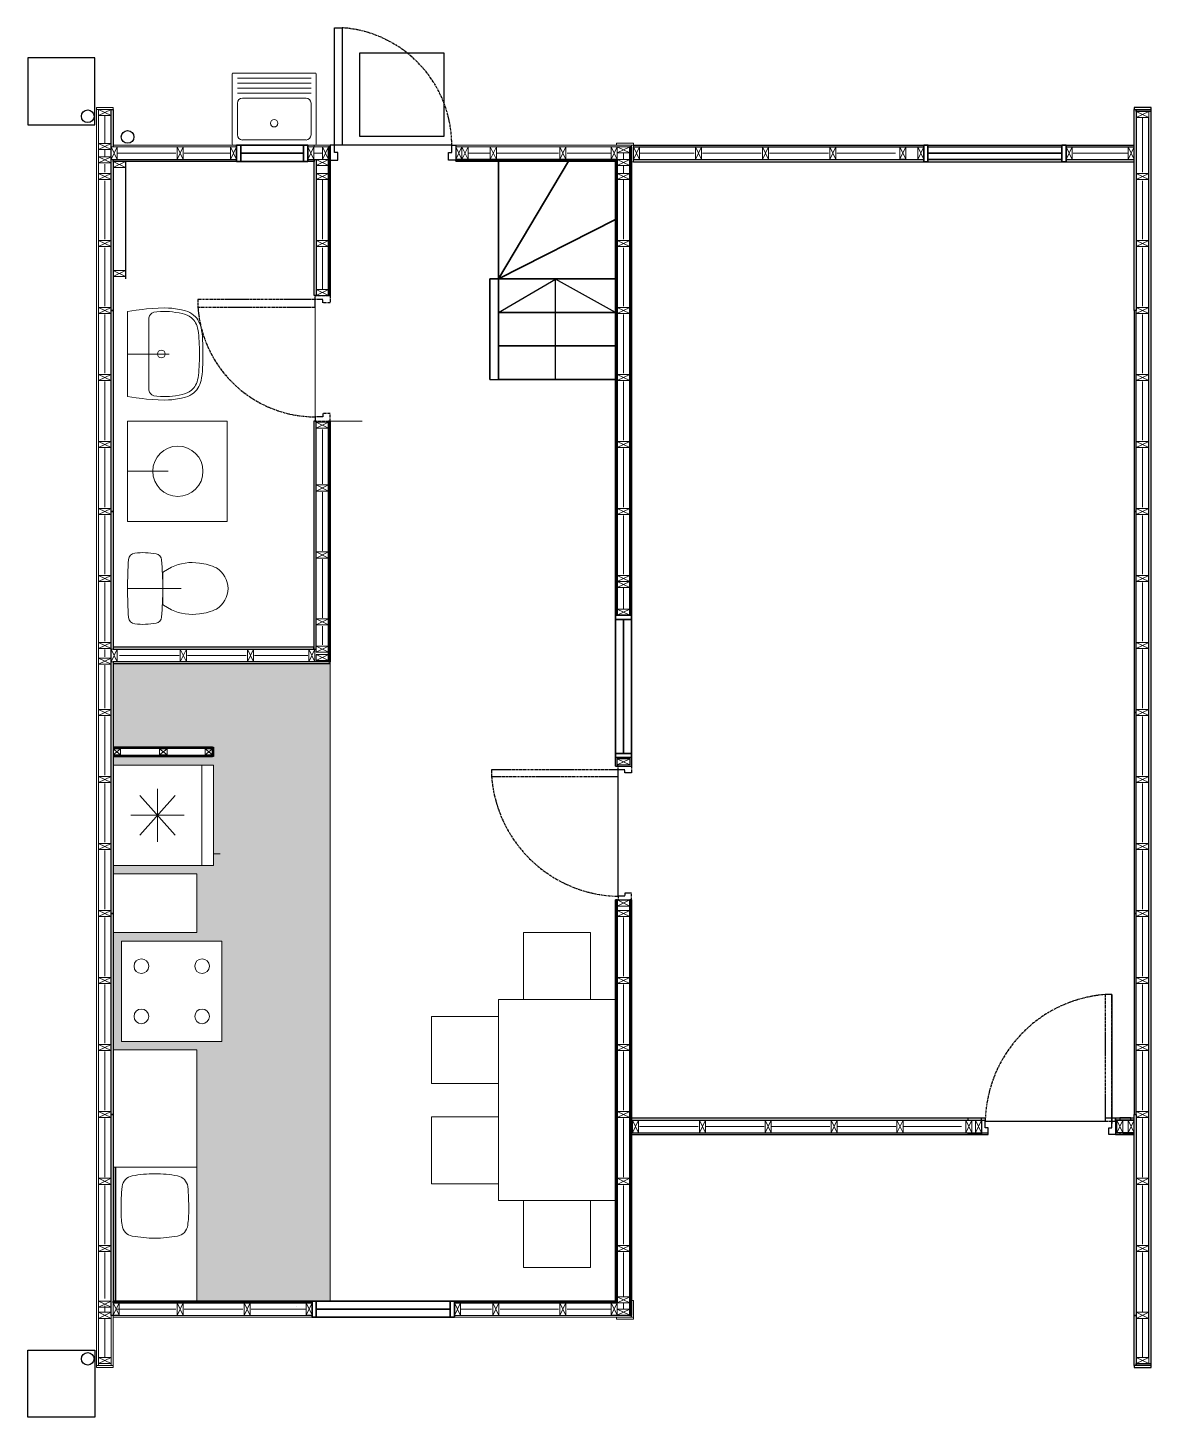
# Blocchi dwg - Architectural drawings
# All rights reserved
# Model space of a CAD drawing. Header units: inches. Extents: x 214 to 2567, y 417 to 1616.
# Drawn here: x 214 to 824, y 862 to 1616 of the extents above; entities that cross this region are included whole.
import ezdxf

# ---------------------------------------------------------------- set-up
doc = ezdxf.new("R2010")
doc.units = ezdxf.units.IN
doc.header["$MEASUREMENT"] = 0
doc.linetypes.add('CENTER', pattern=[2, 1.25, -0.25, 0.25, -0.25])
doc.layers.add('_AUX', color=210, linetype='Continuous', lineweight=18, plot=False)
for name, color, linetype, lineweight in [('A-DETL-MBND', 3, 'Continuous', 18), ('A-DETL-MCUT', 4, 'Continuous', 25), ('A-DOOR-FULL', 4, 'Continuous', 25), ('A-ELEV-MBE1', 7, 'Continuous', 35), ('A-ELEV-MBE2', 4, 'Continuous', 25), ('A-FLOR-PATT', 8, 'Continuous', 18), ('A-FURN', 8, 'Continuous', 18), ('A-SECT-MCUT', 7, 'Continuous', 35), ('A-WALL-PATT', 8, 'Continuous', 18), ('A-WALL-STUD', 3, 'Continuous', 18)]:
    doc.layers.add(name, color=color, linetype=linetype, lineweight=lineweight)
doc.linetypes.add('BATTING', pattern='A,0.0001,-0.1,[134,ltypeshp.shx,S=0.1,R=0,X=-0.1,Y=0],-0.2,[134,ltypeshp.shx,S=0.1,R=180,X=0.1,Y=0],-0.1', length=0.4001)

msp = doc.modelspace()

# ---------------------------------------------------------------- hatches: boundary and pattern name
at = {"layer": 'A-FLOR-PATT'}
h = msp.add_hatch(dxfattribs=at)
h.set_pattern_fill('DOTS', color=0, scale=1.817615, style=0)
h.set_pattern_definition([(0, (-41321.868, -1196.732), (1.44273228, 2.88546456), [0, -2.88546456])])
h.paths.add_polyline_path([(378.28, 1271.09), (260.41, 1271.09), (260.41, 1225.65), (314.98, 1225.65), (314.98, 1220.47), (260.41, 1220.47), (260.41, 997.72), (305.85, 997.72), (305.85, 925.02), (378.28, 925.02)])
h.paths.add_polyline_path([(264.95, 1065.89), (319.48, 1065.89), (319.48, 1120.41), (264.95, 1120.41)], flags=16)
h.paths.add_polyline_path([(305.8, 1156.85), (260.41, 1156.85), (260.41, 1124.96), (305.8, 1124.96)], flags=16)
h.paths.add_polyline_path([(314.93, 1215.93), (260.41, 1215.93), (260.41, 1161.4), (314.93, 1161.4)], flags=16)
h.paths.add_polyline_path([(305.84, 1061.34), (260.41, 1061.34), (260.41, 997.72), (305.84, 997.72)], flags=16)

# ---------------------------------------------------------------- linework, layer by layer
for p, q in [((823.6, 889.03), (823.59, 1572.64)), ((542.68, 1552.37), (814.32, 1552.37)), ((542.68, 1544.55), (700.18, 1544.55)), ((542.68, 1543.28), (814.32, 1543.28)), ((702.45, 1544.55), (775.15, 1544.55)), ((777.43, 1544.55), (814.32, 1544.55)), ((469.43, 1461.49), (500.43, 1479.65)), ((500.43, 1425.14), (500.43, 1479.65)), ((533.05, 1461.49), (500.43, 1479.65)), ((464.89, 1425.14), (469.43, 1425.14)), ((469.43, 1425.14), (500.43, 1425.14)), ((534.41, 1144.7), (534.41, 1209.73)), ((802.22, 1091.34), (802.22, 1021.34)), ((542.18, 1023.17), (733.56, 1023.17)), ((724.26, 1023.17), (724.26, 1024.44)), ((731.53, 1023.17), (731.53, 1024.44)), ((731.53, 1022.67), (731.53, 1023.17)), ((733.55, 1022.67), (798.58, 1022.67)), ((814.32, 1023.13), (804.24, 1023.13)), ((804.87, 1023.13), (814.32, 1023.13)), ((812.61, 1024.44), (806.51, 1024.44)), ((806.51, 1024.44), (806.51, 1023.13)), ((812.61, 1023.13), (812.61, 1024.44)), ((813.82, 1024.44), (814.32, 1024.44)), ((542.18, 1015.36), (735.17, 1015.4)), ((724.26, 1016.31), (724.26, 1016.35)), ((814.32, 1016.31), (804.24, 1016.31)), ((806.51, 1016.31), (806.51, 1015.4)), ((806.51, 1015.4), (812.61, 1015.4)), ((808.14, 1016.31), (814.32, 1016.31)), ((812.61, 1015.4), (812.61, 1016.31)), ((542.68, 916.3), (542.68, 916.3))]:
    msp.add_line(p, q)
at = {"color": 0}
for p, q in [((717.68, 1551.37), (775.15, 1551.37)), ((777.43, 1551.37), (794.93, 1551.37))]:
    msp.add_line(p, q, dxfattribs=at)
at = {"layer": '_AUX', "color": 0}
msp.add_line((378.28, 1402.6), (395.59, 1402.6), dxfattribs=at)
for points in [[(378.28, 1271.09), (260.41, 1271.09), (260.41, 1225.65), (314.98, 1225.65), (314.98, 1220.47), (260.41, 1220.47), (260.41, 997.72), (305.85, 997.72), (305.85, 925.02), (378.28, 925.02)], [(314.93, 1215.93), (260.41, 1215.93), (260.41, 1161.4), (314.93, 1161.4)], [(305.8, 1156.85), (260.41, 1156.85), (260.41, 1124.96), (305.8, 1124.96)], [(264.95, 1065.89), (319.48, 1065.89), (319.48, 1120.41), (264.95, 1120.41)], [(305.84, 1061.34), (260.41, 1061.34), (260.41, 997.72), (305.84, 997.72)]]:
    msp.add_lwpolyline(points, close=True, dxfattribs=at)
at = {"layer": 'A-DETL-MBND', "color": 0}
for p, q in [((251.5, 1571.64), (251.5, 1572.64)), ((251.5, 889.03), (251.5, 890.03))]:
    msp.add_line(p, q, dxfattribs=at)
for points in [[(251.5, 1572.64), (260.4, 1572.64), (260.4, 1571.64), (251.5, 1571.64)], [(251.5, 1244.47), (251.5, 1571.64), (252.5, 1571.64), (252.5, 1244.47)], [(327.38, 1551.37), (260.41, 1551.37), (260.41, 1552.37), (327.38, 1552.37)], [(366.01, 1552.37), (369.46, 1552.37), (369.46, 1551.37), (366.01, 1551.37)], [(378.28, 1552.37), (378.28, 1551.37), (369.46, 1551.37), (369.46, 1552.37), (378.28, 1552.37)], [(252.5, 1246.74), (252.5, 890.03), (251.5, 890.03), (251.5, 1244.47)], [(251.5, 890.03), (260.41, 890.03), (260.41, 889.03), (251.5, 889.03)], [(252.5, 890.03), (259.31, 890.03), (259.31, 891.12), (252.5, 891.12)]]:
    msp.add_lwpolyline(points, dxfattribs=at)
for points in [[(542.68, 1553.37), (542.68, 1552.37), (533.59, 1552.37), (533.59, 1553.37)], [(541.68, 1552.37), (541.68, 1551.37), (446.44, 1551.37), (446.44, 1552.37)], [(542.68, 1543.28), (541.68, 1543.28), (541.68, 1552.37), (542.68, 1552.37)], [(542.68, 925.38), (541.68, 925.38), (541.68, 916.3), (542.68, 916.3)], [(259.31, 890.03), (259.31, 917.29), (260.41, 917.29), (260.41, 890.03)], [(368.37, 917.29), (368.37, 916.3), (260.41, 916.3), (260.41, 917.29)], [(541.68, 917.29), (541.68, 916.3), (445.62, 916.3), (445.62, 917.29)], [(542.68, 915.3), (542.68, 916.3), (533.59, 916.3), (533.59, 915.3)]]:
    msp.add_lwpolyline(points, close=True, dxfattribs=at)
at = {"layer": 'A-DETL-MCUT', "color": 0}
for p, q in [((267.22, 1543.46), (267.22, 1479.84)), ((259.31, 1244.47), (259.31, 1353.52)), ((259.31, 1353.52), (260.41, 1353.52)), ((260.41, 1353.52), (260.41, 1278.82)), ((260.41, 1272), (260.41, 1167.22))]:
    msp.add_line(p, q, dxfattribs=at)
for points in [[(260.41, 1544.11), (260.41, 1462.58), (259.32, 1462.58), (259.31, 1571.64), (260.41, 1571.64), (260.41, 1551.37)], [(823.59, 1572.64), (814.32, 1572.64), (814.32, 1571.64), (823.59, 1571.64)], [(823.6, 1570.55), (815.41, 1570.55), (815.41, 1571.64), (823.6, 1571.64)], [(327.39, 1543.46), (260.41, 1543.46), (260.41, 1544.55), (327.39, 1544.55)], [(366.01, 1544.55), (369.46, 1544.55), (369.46, 1543.46), (366.01, 1543.46)], [(260.41, 1167.22), (260.41, 1135.41), (259.31, 1135.41), (259.31, 1246.74)], [(260.41, 1225.11), (314.44, 1225.11), (314.44, 1225.65), (260.41, 1225.65)], [(260.41, 1220.47), (314.44, 1220.47), (314.44, 1221.02), (260.41, 1221.02)], [(260.41, 917.3), (260.41, 917.29), (259.31, 917.29), (259.31, 1026.35), (260.41, 1026.35), (260.41, 924.11)], [(823.6, 890.03), (814.32, 890.03), (814.32, 889.03), (823.6, 889.03)], [(823.6, 890.03), (815.41, 890.03), (815.41, 891.12), (823.6, 891.12)]]:
    msp.add_lwpolyline(points, dxfattribs=at)
for points in [[(814.32, 1462.58), (814.32, 1571.64), (815.41, 1571.64), (815.41, 1462.58)], [(370.55, 1544.55), (370.55, 1470.76), (369.46, 1470.76), (369.46, 1544.55)], [(259.31, 1353.52), (259.31, 1462.58), (260.41, 1462.58), (260.41, 1353.52)], [(815.41, 1353.52), (815.41, 1462.58), (814.32, 1462.58), (814.32, 1353.52)], [(370.55, 1402.6), (369.26, 1402.6), (369.26, 1278.82), (370.55, 1278.82)], [(815.41, 1244.47), (815.41, 1353.52), (814.32, 1353.52), (814.32, 1244.47)], [(369.26, 1278.82), (369.26, 1279.91), (260.4, 1279.91), (260.41, 1278.82)], [(378.28, 1271.09), (378.28, 1272), (260.41, 1272), (260.41, 1271.09)], [(815.41, 1135.41), (815.41, 1244.47), (814.32, 1244.47), (814.32, 1135.41)], [(314.44, 1220.47), (314.44, 1225.65), (314.98, 1225.65), (314.98, 1220.47)], [(259.31, 1026.35), (259.31, 1135.41), (260.41, 1135.41), (260.41, 1026.35)], [(815.41, 1026.35), (815.41, 1135.41), (814.32, 1135.41), (814.32, 1026.35)], [(814.32, 917.29), (814.32, 1026.35), (815.41, 1026.35), (815.41, 917.29)], [(814.32, 890.03), (814.32, 917.29), (815.41, 917.29), (815.41, 890.03)]]:
    msp.add_lwpolyline(points, close=True, dxfattribs=at)
at = {"layer": 'A-DOOR-FULL', "color": 0, "linetype": 'CENTER'}
for p, q in [((731.53, 1022.67), (731.53, 1015.4)), ((733.55, 1019.04), (733.55, 1022.67)), ((735.17, 1019.04), (733.55, 1019.04)), ((735.17, 1015.4), (735.17, 1019.04)), ((731.53, 1015.4), (735.17, 1015.4))]:
    msp.add_line(p, q, dxfattribs=at)
at = {"layer": 'A-DOOR-FULL', "color": 0}
for points in [[(384.64, 1615.99), (384.64, 1552.37), (380.55, 1552.37), (380.55, 1615.99), (384.64, 1615.99)], [(380.55, 1552.37), (378.28, 1552.37), (378.28, 1544.19), (382.37, 1544.19), (382.37, 1548.28), (380.55, 1548.28), (380.55, 1552.37)], [(444.17, 1552.37), (446.44, 1552.37), (446.44, 1544.19), (442.35, 1544.19), (442.35, 1548.28), (444.17, 1548.28), (444.17, 1552.37)]]:
    msp.add_lwpolyline(points, dxfattribs=at)
at = {"layer": 'A-DOOR-FULL', "color": 0, "linetype": 'CENTER'}
for points in [[(370.1, 1468.49), (370.1, 1470.76), (378.28, 1470.76), (378.28, 1466.67), (374.19, 1466.67), (374.19, 1468.49), (370.1, 1468.49)], [(306.48, 1464.4), (370.1, 1464.4), (370.1, 1468.49), (306.48, 1468.49), (306.48, 1464.4)], [(370.1, 1404.87), (370.1, 1402.6), (378.28, 1402.6), (378.28, 1406.69), (374.19, 1406.69), (374.19, 1404.87), (370.1, 1404.87)], [(534.41, 1213.36), (534.41, 1215.38), (541.68, 1215.38), (541.68, 1211.75), (538.05, 1211.75), (538.05, 1213.36), (534.41, 1213.36)], [(465.74, 1209.73), (534.41, 1209.73), (534.41, 1213.36), (465.74, 1213.36), (465.74, 1209.73)], [(534.41, 1144.7), (534.41, 1142.68), (541.68, 1142.68), (541.68, 1146.31), (538.05, 1146.31), (538.05, 1144.7), (534.41, 1144.7)], [(798.58, 1091.34), (798.58, 1022.67), (802.22, 1022.67), (802.22, 1091.34), (798.58, 1091.34)], [(802.22, 1022.67), (804.24, 1022.67), (804.24, 1015.4), (800.6, 1015.4), (800.6, 1019.04), (802.22, 1019.04), (802.22, 1022.67)]]:
    msp.add_lwpolyline(points, dxfattribs=at)
for centre, radius, start, end in [((380.31, 1552.27), 63.86, 0.08643, 86.10934), ((370.2, 1468.73), 63.86, 183.89066, 269.91357), ((536, 1215.14), 70.46, 184.40465, 268.71036), ((803.99, 1021.09), 70.46, 94.40465, 178.71036)]:
    msp.add_arc(centre, radius, start, end, dxfattribs=at)
at = {"layer": 'A-ELEV-MBE1', "color": 0}
for p, q in [((329.66, 1552.37), (363.74, 1552.37)), ((329.66, 1547.92), (363.74, 1547.92)), ((329.66, 1543.46), (363.74, 1543.46)), ((702.45, 1544.55), (775.15, 1544.55)), ((464.89, 1479.67), (464.89, 1425.14)), ((469.43, 1479.67), (469.43, 1425.14)), ((533, 1219.93), (533, 1297.18)), ((541.73, 1219.93), (541.73, 1297.18)), ((251.54, 1167.22), (251.54, 1167.22)), ((368.37, 925.02), (445.62, 925.02)), ((368.37, 916.3), (445.62, 916.3))]:
    msp.add_line(p, q, dxfattribs=at)
at = {"layer": 'A-ELEV-MBE1', "color": 0, "linetype": 'Continuous'}
for p, q in [((702.45, 1547.98), (775.15, 1547.98)), ((537.32, 1222.2), (537.32, 1294.86)), ((370.64, 920.7), (443.3, 920.7))]:
    msp.add_line(p, q, dxfattribs=at)
at = {"layer": 'A-ELEV-MBE1', "color": 0}
for points in [[(327.38, 1552.37), (329.66, 1552.37), (329.66, 1543.46), (327.39, 1543.46)], [(363.74, 1552.37), (366.01, 1552.37), (366.01, 1543.46), (363.74, 1543.46)], [(700.18, 1552.37), (702.45, 1552.37), (702.45, 1543.28), (700.18, 1543.28)], [(775.15, 1552.37), (777.43, 1552.37), (777.43, 1543.28), (775.15, 1543.28)], [(533, 1294.9), (533, 1297.18), (541.73, 1297.18), (541.73, 1294.9)], [(533, 1219.93), (533, 1222.2), (541.73, 1222.2), (541.73, 1219.93)], [(368.37, 925.02), (370.64, 925.02), (370.64, 916.3), (368.37, 916.3)], [(443.35, 925.02), (445.62, 925.02), (445.62, 916.3), (443.35, 916.3)]]:
    msp.add_lwpolyline(points, close=True, dxfattribs=at)
for points in [[(469.43, 1479.67), (469.43, 1543.64)], [(469.43, 1479.67), (507.54, 1543.64)], [(469.43, 1479.67), (533.05, 1511.94)], [(469.43, 1479.67), (464.89, 1479.67)], [(469.43, 1479.67), (533.05, 1479.67)], [(469.43, 1461.49), (533.05, 1461.49)], [(469.43, 1443.31), (533.05, 1443.31)], [(469.43, 1425.14), (533.05, 1425.14)]]:
    msp.add_lwpolyline(points, dxfattribs=at)
at = {"layer": 'A-ELEV-MBE2', "color": 0}
for p, q in [((822.23, 894.39), (822.23, 1567.28)), ((444.17, 1552.37), (380.55, 1552.37)), ((542.68, 1551.37), (700.18, 1551.37)), ((702.45, 1551.37), (775.15, 1551.37)), ((777.43, 1551.37), (814.32, 1551.37)), ((542.18, 1024.44), (733.61, 1024.44)), ((798.58, 1024.44), (813.82, 1024.44)), ((542.18, 1016.36), (735.17, 1016.35))]:
    msp.add_line(p, q, dxfattribs=at)
at = {"layer": 'A-ELEV-MBE2', "color": 0, "ltscale": 0.05}
for points in [[(214.17, 1563.31), (250.52, 1563.31), (250.52, 1599.66), (214.17, 1599.66)], [(214.17, 898.36), (250.52, 898.36), (250.52, 862.01), (214.17, 862.01)]]:
    msp.add_lwpolyline(points, close=True, dxfattribs=at)
at = {"layer": 'A-ELEV-MBE2', "color": 0}
msp.add_lwpolyline([(394.35, 1602.35), (439.79, 1602.35), (439.79, 1556.91), (394.35, 1556.91), (394.35, 1602.35)], dxfattribs=at)
at = {"layer": 'A-ELEV-MBE2', "color": 0, "ltscale": 0.05}
for centre in [(246.7, 1567.99), (268.3, 1556.77), (246.7, 893.68)]:
    msp.add_circle(centre, 3.41, dxfattribs=at)
at = {"layer": 'A-FLOR-PATT', "color": 0}
msp.add_line((370.1, 1404.87), (370.1, 1468.49), dxfattribs=at)
at = {"layer": 'A-FLOR-PATT', "color": 0, "linetype": 'BATTING', "ltscale": 0.11}
msp.add_lwpolyline([(373.97, 1515.6), (373.97, 1515.65)], dxfattribs=at)
at = {"layer": 'A-FURN', "color": 0, "ltscale": 0.25}
for p, q in [((325.11, 1590.99), (325.11, 1552.82)), ((370.1, 1591.45), (325.57, 1591.45)), ((370.55, 1552.82), (370.55, 1590.99)), ((367.83, 1588.72), (327.84, 1588.72)), ((367.83, 1586), (327.84, 1586)), ((367.83, 1583.27), (327.84, 1583.27)), ((367.83, 1580.54), (327.84, 1580.54)), ((365.1, 1577.82), (330.57, 1577.82)), ((327.84, 1575.09), (327.84, 1557.82)), ((367.83, 1557.82), (367.83, 1575.09)), ((330.57, 1555.1), (365.1, 1555.1)), ((325.57, 1552.37), (370.1, 1552.37))]:
    msp.add_line(p, q, dxfattribs=at)
at = {"layer": 'A-FURN', "color": 0}
for p, q in [((273.01, 1462.77), (268.31, 1462.08)), ((276.29, 1463.17), (273.01, 1462.77)), ((278.55, 1463.4), (276.29, 1463.17)), ((282.04, 1463.68), (278.55, 1463.4)), ((284.87, 1463.84), (282.04, 1463.68)), ((288.22, 1463.94), (284.87, 1463.84)), ((290.45, 1463.88), (288.22, 1463.94)), ((292.23, 1463.75), (290.45, 1463.88)), ((295.33, 1463.35), (292.23, 1463.75)), ((297.51, 1462.93), (295.33, 1463.35)), ((299.7, 1462.39), (297.51, 1462.93)), ((268.31, 1462.08), (268.31, 1438.95)), ((279.79, 1457.45), (279.76, 1456.31)), ((279.76, 1438.95), (279.76, 1456.31)), ((279.87, 1458.53), (279.79, 1457.45)), ((280.15, 1459.61), (279.87, 1458.53)), ((280.66, 1460.45), (280.15, 1459.61)), ((281.42, 1461.16), (280.66, 1460.45)), ((282.5, 1461.67), (281.42, 1461.16)), ((284.12, 1461.88), (282.5, 1461.67)), ((286.2, 1462.01), (284.12, 1461.88)), ((288.21, 1462.03), (286.2, 1462.01)), ((291.02, 1461.94), (288.21, 1462.03)), ((292.67, 1461.79), (291.02, 1461.94)), ((294.36, 1461.57), (292.67, 1461.79)), ((296.29, 1461.23), (294.36, 1461.57)), ((297.83, 1460.9), (296.29, 1461.23)), ((299.22, 1460.54), (297.83, 1460.9)), ((300.57, 1460.06), (299.22, 1460.54)), ((300.94, 1461.97), (299.7, 1462.39)), ((301.73, 1459.45), (300.57, 1460.06)), ((302.14, 1461.41), (300.94, 1461.97)), ((302.93, 1458.59), (301.73, 1459.45)), ((303.14, 1460.81), (302.14, 1461.41)), ((303.55, 1458.03), (302.93, 1458.59)), ((304.09, 1460.1), (303.14, 1460.81)), ((304.16, 1457.36), (303.55, 1458.03)), ((305.08, 1459.19), (304.09, 1460.1)), ((304.74, 1456.61), (304.16, 1457.36)), ((305.23, 1455.82), (304.74, 1456.61)), ((305.82, 1458.34), (305.08, 1459.19)), ((305.65, 1454.97), (305.23, 1455.82)), ((306.47, 1457.44), (305.82, 1458.34)), ((307.03, 1456.49), (306.47, 1457.44)), ((307.47, 1455.57), (307.03, 1456.49)), ((307.87, 1454.46), (307.47, 1455.57)), ((306, 1454.04), (305.65, 1454.97)), ((306.28, 1452.97), (306, 1454.04)), ((306.5, 1451.8), (306.28, 1452.97)), ((306.71, 1450.45), (306.5, 1451.8)), ((306.89, 1448.97), (306.71, 1450.45)), ((307.03, 1447.38), (306.89, 1448.97)), ((308.16, 1453.32), (307.87, 1454.46)), ((308.44, 1451.78), (308.16, 1453.32)), ((308.69, 1450.09), (308.44, 1451.78)), ((308.87, 1448.28), (308.69, 1450.09)), ((309, 1446.38), (308.87, 1448.28)), ((307.11, 1445.91), (307.03, 1447.38)), ((307.19, 1444.24), (307.11, 1445.91)), ((307.25, 1442.46), (307.19, 1444.24)), ((307.29, 1440.53), (307.25, 1442.46)), ((307.3, 1438.95), (307.29, 1440.53)), ((309.09, 1444.52), (309, 1446.42)), ((309.16, 1442.47), (309.09, 1444.55)), ((309.2, 1440.33), (309.16, 1442.5)), ((309.21, 1438.95), (309.2, 1440.36)), ((268.31, 1438.95), (268.31, 1415.82)), ((268.31, 1438.95), (290.81, 1438.95)), ((279.76, 1438.95), (279.76, 1421.59)), ((307.19, 1433.66), (307.11, 1431.99)), ((307.25, 1435.44), (307.19, 1433.66)), ((307.29, 1437.38), (307.25, 1435.44)), ((307.3, 1438.95), (307.29, 1437.38)), ((309, 1431.48), (309.09, 1433.38)), ((309.09, 1433.35), (309.16, 1435.43)), ((309.16, 1435.4), (309.2, 1437.55)), ((309.2, 1437.55), (309.21, 1438.95)), ((306.5, 1426.1), (306.28, 1424.93)), ((306.71, 1427.45), (306.5, 1426.1)), ((306.89, 1428.93), (306.71, 1427.45)), ((307.03, 1430.52), (306.89, 1428.93)), ((307.11, 1431.99), (307.03, 1430.52)), ((308.16, 1424.58), (308.44, 1426.12)), ((308.44, 1426.12), (308.69, 1427.81)), ((308.69, 1427.81), (308.87, 1429.62)), ((308.87, 1429.62), (309, 1431.52)), ((279.79, 1420.46), (279.76, 1421.59)), ((279.87, 1419.37), (279.79, 1420.46)), ((280.15, 1418.29), (279.87, 1419.37)), ((280.66, 1417.45), (280.15, 1418.29)), ((300.57, 1417.84), (299.22, 1417.36)), ((301.73, 1418.45), (300.57, 1417.84)), ((302.93, 1419.31), (301.73, 1418.45)), ((303.55, 1419.87), (302.93, 1419.31)), ((303.14, 1417.09), (304.09, 1417.8)), ((304.16, 1420.54), (303.55, 1419.87)), ((304.09, 1417.8), (305.08, 1418.72)), ((304.74, 1421.29), (304.16, 1420.54)), ((305.23, 1422.08), (304.74, 1421.29)), ((305.08, 1418.72), (305.82, 1419.56)), ((305.65, 1422.94), (305.23, 1422.08)), ((306, 1423.86), (305.65, 1422.94)), ((305.82, 1419.56), (306.47, 1420.46)), ((306.28, 1424.93), (306, 1423.86)), ((306.47, 1420.46), (307.03, 1421.41)), ((307.03, 1421.41), (307.47, 1422.33)), ((307.47, 1422.33), (307.87, 1423.44)), ((307.87, 1423.44), (308.16, 1424.58)), ((268.31, 1415.82), (273.01, 1415.13)), ((273.01, 1415.13), (276.29, 1414.73)), ((276.29, 1414.73), (278.55, 1414.5)), ((278.55, 1414.5), (282.04, 1414.22)), ((281.42, 1416.74), (280.66, 1417.45)), ((282.5, 1416.23), (281.42, 1416.74)), ((282.04, 1414.22), (284.87, 1414.06)), ((284.12, 1416.02), (282.5, 1416.23)), ((286.2, 1415.89), (284.12, 1416.02)), ((284.87, 1414.06), (288.22, 1413.96)), ((288.21, 1415.87), (286.2, 1415.89)), ((291.02, 1415.96), (288.21, 1415.87)), ((288.22, 1413.96), (290.45, 1414.02)), ((290.45, 1414.02), (292.23, 1414.15)), ((292.67, 1416.11), (291.02, 1415.96)), ((292.23, 1414.15), (295.33, 1414.55)), ((294.36, 1416.33), (292.67, 1416.11)), ((296.29, 1416.67), (294.36, 1416.33)), ((295.33, 1414.55), (297.51, 1414.97)), ((297.83, 1417), (296.29, 1416.67)), ((297.51, 1414.97), (299.7, 1415.51)), ((299.22, 1417.36), (297.83, 1417)), ((299.7, 1415.51), (300.94, 1415.93)), ((300.94, 1415.93), (302.14, 1416.49)), ((302.14, 1416.49), (303.14, 1417.09)), ((533.05, 1397.14), (533.05, 1215.38)), ((287.48, 1311.72), (287.48, 1320.31)), ((287.72, 1320.71), (292.11, 1323.36)), ((297.3, 1311.72), (268.31, 1311.72)), ((287.48, 1311.72), (287.48, 1303.13)), ((287.72, 1302.73), (292.11, 1300.07)), ((264.5, 1224.7), (260.41, 1221.43)), ((260.41, 1224.7), (264.5, 1221.43)), ((289.74, 1224.7), (285.65, 1221.43)), ((285.65, 1224.7), (289.74, 1221.43)), ((314.44, 1224.7), (310.35, 1221.43)), ((310.35, 1224.7), (314.44, 1221.43)), ((260.41, 1215.93), (260.41, 1161.4)), ((314.93, 1215.93), (260.41, 1215.93)), ((308.62, 1161.4), (308.62, 1215.93)), ((314.93, 1161.4), (314.93, 1215.93)), ((294.07, 1177.86), (274.96, 1199.47)), ((294.07, 1199.47), (274.96, 1177.86)), ((284.52, 1188.66), (284.52, 1203.09)), ((270.09, 1188.66), (298.94, 1188.66)), ((284.52, 1188.66), (284.52, 1174.24)), ((260.41, 1161.4), (314.93, 1161.4)), ((314.93, 1167.71), (318.57, 1167.71)), ((519.42, 1088.61), (519.42, 1124.96)), ((533.05, 1088.61), (469.43, 1088.61)), ((469.43, 1088.61), (469.43, 979.55)), ((533.05, 979.55), (533.05, 1088.61)), ((469.43, 1043.17), (433.08, 1043.17)), ((433.08, 988.64), (433.08, 1024.99)), ((433.08, 1024.99), (469.43, 1024.99)), ((260.4, 925.02), (260.41, 997.72)), ((260.41, 997.72), (305.85, 997.72)), ((305.85, 997.72), (305.84, 925.02)), ((469.43, 988.64), (433.08, 988.64)), ((469.43, 979.55), (533.05, 979.55)), ((519.42, 979.55), (519.42, 943.2)), ((305.84, 925.02), (260.4, 925.02))]:
    msp.add_line(p, q, dxfattribs=at)
at = {"layer": 'A-FURN', "color": 0, "linetype": 'Continuous'}
msp.add_line((359.99, 921.85), (359.99, 921.85), dxfattribs=at)
at = {"layer": 'A-FURN', "color": 0}
for points in [[(268.31, 1402.6), (268.31, 1348.07), (322.39, 1348.07), (322.39, 1402.6), (268.31, 1402.6)], [(268.31, 1375.33), (290.3, 1375.33)], [(519.42, 1124.96), (483.06, 1124.96), (483.06, 1088.61)], [(433.08, 1043.17), (433.08, 1079.52), (469.43, 1079.52)], [(519.42, 943.2), (483.06, 943.2), (483.06, 979.55)]]:
    msp.add_lwpolyline(points, dxfattribs=at)
for points in [[(264.5, 1224.7), (260.41, 1224.7), (260.41, 1221.43), (264.5, 1221.43)], [(289.74, 1224.7), (285.65, 1224.7), (285.65, 1221.43), (289.74, 1221.43)], [(314.44, 1224.7), (310.35, 1224.7), (310.35, 1221.43), (314.44, 1221.43)], [(260.41, 1156.85), (260.41, 1124.96), (305.8, 1124.96), (305.8, 1156.85)], [(319.48, 1120.41), (319.48, 1065.89), (264.95, 1065.89), (264.95, 1120.41)], [(260.41, 997.72), (305.84, 997.72), (305.84, 1061.34), (260.41, 1061.34)]]:
    msp.add_lwpolyline(points, close=True, dxfattribs=at)
at = {"layer": 'A-FURN', "color": 0, "ltscale": 0.25}
msp.add_circle((347.83, 1564.18), 2.03, dxfattribs=at)
at = {"layer": 'A-FURN', "color": 0}
for centre, radius in [((286.61, 1438.95), 2.07), ((295.58, 1375.33), 13.63), ((275.77, 1106.78), 3.98), ((308.73, 1106.78), 3.98), ((275.77, 1079.52), 3.98), ((308.73, 1079.52), 3.98)]:
    msp.add_circle(centre, radius, dxfattribs=at)
at = {"layer": 'A-FURN', "color": 0, "ltscale": 0.25}
for centre, radius, start, end in [((325.57, 1590.99), 0.454, 90, 180), ((370.1, 1590.99), 0.454, 0, 90), ((330.57, 1575.09), 2.73, 90, 180), ((365.1, 1575.09), 2.73, 0, 90), ((330.57, 1557.82), 2.73, 180, 270), ((365.1, 1557.82), 2.73, 270, 0), ((325.57, 1552.82), 0.454, 180, 270), ((370.1, 1552.82), 0.454, 270, 0)]:
    msp.add_arc(centre, radius, start, end, dxfattribs=at)
at = {"layer": 'A-FURN', "color": 0}
for centre, radius, start, end in [((311.27, 1446.53), 2.27, 182.80689, 183.76472), ((311.36, 1444.63), 2.27, 181.9684, 182.80689), ((311.43, 1442.54), 2.27, 181.0739, 181.9684), ((311.47, 1440.37), 2.27, 180.31842, 181.0739), ((311.36, 1433.27), 2.27, 177.19311, 178.0316), ((311.43, 1435.36), 2.27, 178.0316, 178.9261), ((311.27, 1431.37), 2.27, 176.23528, 177.19311), ((508.54, 1311.72), 240.23, 176.25542, 183.74458), ((272.63, 1327.16), 3.82, 96.3359, 176.25542), ((276.51, 1292.2), 38.98, 79.25484, 96.3359), ((283.11, 1326.93), 3.64, 4.94027, 79.25484), ((107.07, 1311.72), 180.33, 355.05973, 4.94027), ((287.93, 1320.31), 0.454, 118.0226, 180), ((303.39, 1298.54), 27.26, 81.79307, 114.43818), ((303.07, 1293.26), 32.54, 65.47558, 82.55676), ((308.62, 1311.06), 14.24, 2.65515, 56.02113), ((308.62, 1312.38), 14.24, 303.97887, 357.34485), ((287.93, 1303.13), 0.454, 180, 241.9774), ((303.39, 1324.89), 27.26, 245.56182, 278.20693), ((303.07, 1330.18), 32.54, 277.44324, 294.52442), ((272.63, 1296.28), 3.82, 183.74458, 263.6641), ((276.51, 1331.23), 38.98, 263.6641, 280.74516), ((283.11, 1296.5), 3.64, 280.74516, 355.05973), ((272.07, 986.27), 6.82, 100.38124, 172.77), ((272.07, 986.27), 6.82, 100.38124, 172.77), ((283.13, 925.93), 68.16, 90, 100.38124), ((283.13, 925.93), 68.16, 90, 100.38124), ((283.13, 925.93), 68.16, 79.61876, 90), ((283.13, 925.93), 68.16, 79.61876, 90), ((294.18, 986.27), 6.82, 7.23, 79.61876), ((294.18, 986.27), 6.82, 7.23, 79.61876), ((406.71, 974.74), 141.95, 174.99166, 180.0013), ((406.71, 974.74), 141.95, 174.99166, 180.0013), ((159.54, 974.74), 141.95, 359.9987, 5.00834), ((159.54, 974.74), 141.95, 359.9987, 5.00834), ((332.93, 974.73), 68.16, 180, 187.23), ((332.93, 974.73), 68.16, 180, 187.23), ((233.32, 974.73), 68.16, 352.77, 0), ((233.32, 974.73), 68.16, 352.77, 0), ((272.07, 967.01), 6.82, 187.23, 259.61876), ((272.07, 967.01), 6.82, 187.23, 259.61876), ((294.18, 967.01), 6.82, 280.38124, 352.77), ((294.18, 967.01), 6.82, 280.38124, 352.77), ((283.13, 1027.35), 68.16, 259.61876, 270), ((283.13, 1027.35), 68.16, 259.61876, 270), ((283.13, 1027.35), 68.16, 270, 280.38124), ((283.13, 1027.35), 68.16, 270, 280.38124)]:
    msp.add_arc(centre, radius, start, end, dxfattribs=at)
at = {"layer": 'A-SECT-MCUT', "color": 0}
for p, q in [((533.05, 1219.93), (533.05, 1215.38)), ((533.05, 1215.38), (534.41, 1215.38)), ((541.68, 1215.38), (541.68, 1219.93)), ((804.24, 1024.44), (804.24, 1022.67)), ((724.26, 1015.4), (724.26, 1016.31)), ((731.53, 1015.4), (724.26, 1015.4)), ((731.53, 1016.31), (731.53, 1015.4)), ((804.24, 1015.4), (814.32, 1015.42)), ((261.77, 925.02), (261.77, 997.72))]:
    msp.add_line(p, q, dxfattribs=at)
for points in [[(378.28, 1551.37), (377.37, 1551.37), (377.37, 1470.76), (378.28, 1470.76)], [(541.68, 1551.37), (541.68, 1462.58), (540.77, 1462.58), (540.77, 1551.37)], [(446.44, 1544.55), (533.96, 1544.55), (533.96, 1543.64), (446.44, 1543.64)], [(533.96, 1543.64), (533.96, 1462.58), (533.05, 1462.58), (533.05, 1543.64)], [(533.96, 1462.58), (533.96, 1353.52), (533.05, 1353.52), (533.05, 1462.58)], [(541.68, 1462.58), (541.68, 1353.52), (540.77, 1353.52), (540.77, 1462.58)], [(377.37, 1272), (378.28, 1272), (378.28, 1402.6), (377.37, 1402.6)], [(533.05, 1135.41), (533.96, 1135.41), (533.96, 1142.68), (533.05, 1142.68)], [(541.68, 1135.41), (540.77, 1135.41), (540.77, 1142.68), (541.68, 1142.68)], [(533.96, 1135.41), (533.96, 1026.35), (533.05, 1026.35), (533.05, 1135.41)], [(541.68, 1135.41), (541.68, 1026.35), (540.77, 1026.35), (540.77, 1135.41)], [(533.96, 1026.35), (533.96, 925.02), (533.05, 925.02), (533.05, 1026.35)], [(541.68, 1026.35), (541.68, 917.29), (540.77, 917.29), (540.77, 1026.35)], [(260.4, 925.02), (368.37, 925.02), (368.37, 924.11), (260.4, 924.11)], [(445.62, 925.02), (533.96, 925.02), (533.96, 924.11), (445.62, 924.11)]]:
    msp.add_lwpolyline(points, close=True, dxfattribs=at)
for points in [[(533.05, 1297.18), (533.05, 1353.52), (533.96, 1353.52), (533.96, 1297.18)], [(540.77, 1297.18), (540.77, 1353.52), (541.68, 1353.52), (541.68, 1297.18)]]:
    msp.add_lwpolyline(points, dxfattribs=at)
at = {"layer": 'A-WALL-PATT', "color": 0, "ltscale": 0.1}
for p, q in [((255.91, 1553.23), (255.91, 1568.37)), ((818.82, 1567.28), (818.82, 1537.56)), ((255.91, 1545.96), (255.91, 1549.96)), ((294.49, 1547.96), (262.59, 1547.96)), ((324.11, 1547.96), (299.03, 1547.96)), ((369.28, 1547.96), (374.1, 1547.96)), ((465.07, 1547.96), (452.98, 1547.96)), ((468.34, 1547.96), (502.15, 1547.96)), ((506.69, 1547.96), (530.68, 1547.96)), ((537.36, 1544.55), (537.36, 1548.1)), ((575.67, 1547.96), (545.95, 1547.96)), ((612.02, 1547.96), (580.21, 1547.96)), ((648.47, 1547.96), (616.57, 1547.96)), ((684.94, 1547.96), (653.14, 1547.96)), ((781.33, 1547.96), (811.05, 1547.96)), ((255.91, 1537.56), (255.91, 1542.05)), ((537.36, 1541.28), (537.36, 1536.92)), ((255.91, 1501.2), (255.91, 1533.01)), ((373.96, 1501.2), (373.96, 1533.65)), ((537.36, 1533.65), (537.36, 1501.2)), ((818.82, 1533.01), (818.82, 1501.2)), ((255.91, 1464.85), (255.91, 1496.66)), ((373.96, 1474.03), (373.96, 1496.66)), ((537.36, 1496.66), (537.36, 1464.85)), ((818.82, 1496.66), (818.82, 1464.85)), ((255.91, 1428.5), (255.91, 1460.31)), ((537.36, 1460.31), (537.36, 1428.5)), ((818.82, 1460.31), (818.82, 1428.5)), ((255.91, 1392.15), (255.91, 1423.96)), ((537.36, 1423.96), (537.36, 1392.15)), ((818.82, 1423.96), (818.82, 1392.15)), ((373.96, 1368.52), (373.96, 1398.05)), ((255.91, 1355.79), (255.91, 1387.6)), ((537.36, 1387.6), (537.36, 1355.79)), ((818.82, 1387.6), (818.82, 1355.79)), ((373.96, 1332.17), (373.96, 1363.97)), ((255.91, 1319.44), (255.91, 1351.25)), ((537.36, 1351.25), (537.36, 1319.44)), ((818.82, 1351.25), (818.82, 1319.44)), ((373.96, 1295.81), (373.96, 1327.62)), ((255.91, 1283.08), (255.91, 1314.9)), ((537.36, 1312.26), (537.36, 1300.45)), ((818.82, 1314.9), (818.82, 1283.08)), ((373.96, 1281.09), (373.96, 1291.27)), ((255.91, 1278.54), (255.91, 1274.6)), ((263.86, 1275.41), (296.28, 1275.41)), ((300.82, 1275.41), (332.63, 1275.41)), ((337.17, 1275.41), (366.01, 1275.41)), ((818.82, 1278.54), (818.82, 1246.74)), ((255.91, 1270.05), (255.91, 1246.74)), ((255.91, 1242.19), (255.91, 1210.39)), ((818.82, 1242.19), (818.82, 1210.39)), ((255.91, 1174.03), (255.91, 1205.84)), ((818.82, 1205.84), (818.82, 1174.03)), ((255.91, 1169.49), (255.91, 1137.68)), ((818.82, 1169.49), (818.82, 1137.68)), ((255.91, 1133.14), (255.91, 1101.33)), ((537.36, 1133.14), (537.36, 1101.33)), ((818.82, 1133.14), (818.82, 1101.33)), ((255.91, 1096.78), (255.91, 1064.98)), ((537.36, 1096.78), (537.36, 1064.98)), ((818.82, 1096.78), (818.82, 1064.98)), ((255.91, 1060.43), (255.91, 1028.62)), ((537.36, 1060.43), (537.36, 1028.62)), ((818.82, 1060.43), (818.82, 1028.62)), ((255.91, 1024.08), (255.91, 992.27)), ((537.36, 1024.08), (537.36, 992.27)), ((546.08, 1019.76), (577.89, 1019.76)), ((581.8, 1019.76), (613.61, 1019.76)), ((617.52, 1019.76), (649.32, 1019.76)), ((653.23, 1019.76), (685.04, 1019.76)), ((688.95, 1019.76), (720.75, 1019.76)), ((818.82, 1024.08), (818.82, 992.27)), ((255.91, 987.73), (255.91, 955.92)), ((537.36, 987.73), (537.36, 955.92)), ((818.82, 987.73), (818.82, 955.92)), ((255.91, 951.38), (255.91, 926.38)), ((537.36, 951.38), (537.36, 927.38)), ((818.82, 951.38), (818.82, 918.93)), ((255.91, 918.93), (255.91, 922.47)), ((262.59, 920.7), (294.49, 920.7)), ((299.03, 920.7), (330.84, 920.7)), ((335.38, 920.7), (365.1, 920.7)), ((448.89, 920.7), (465.8, 920.7)), ((470.34, 920.7), (502.15, 920.7)), ((506.69, 920.7), (530.68, 920.7)), ((537.36, 924.11), (537.36, 920.57)), ((255.91, 915.66), (255.91, 894.39)), ((818.82, 915.66), (818.82, 894.39))]:
    msp.add_line(p, q, dxfattribs=at)
at = {"layer": 'A-WALL-PATT', "color": 0}
msp.add_line((455.53, 1547.96), (464.43, 1547.96), dxfattribs=at)
at = {"layer": 'A-WALL-STUD', "color": 0}
for p, q in [((259.31, 1571.64), (252.5, 1568.37)), ((252.5, 1571.64), (259.31, 1568.37)), ((822.23, 1570.55), (815.41, 1567.28)), ((815.41, 1570.55), (822.23, 1567.28)), ((259.31, 1549.96), (252.5, 1553.23)), ((252.5, 1549.96), (259.31, 1553.23)), ((259.31, 1545.96), (252.5, 1542.69)), ((252.5, 1545.96), (259.31, 1542.69)), ((259.31, 1544.55), (262.59, 1551.37)), ((259.31, 1551.37), (262.59, 1544.55)), ((295.12, 1544.55), (298.39, 1551.37)), ((295.12, 1551.37), (298.39, 1544.55)), ((324.11, 1544.55), (327.38, 1551.37)), ((324.11, 1551.37), (327.38, 1544.55)), ((366.01, 1544.55), (369.28, 1551.37)), ((366.01, 1551.37), (369.28, 1544.55)), ((374.1, 1544.55), (377.37, 1551.37)), ((374.1, 1551.37), (377.37, 1544.55)), ((446.44, 1544.55), (449.71, 1551.37)), ((446.44, 1551.37), (449.71, 1544.55)), ((449.71, 1544.55), (452.98, 1551.37)), ((449.71, 1551.37), (452.98, 1544.55)), ((465.07, 1544.55), (468.34, 1551.37)), ((465.07, 1551.37), (468.34, 1544.55)), ((502.78, 1544.55), (506.05, 1551.37)), ((502.78, 1551.37), (506.05, 1544.55)), ((530.68, 1544.55), (533.96, 1551.37)), ((530.68, 1551.37), (533.96, 1544.55)), ((533.95, 1551.37), (540.77, 1548.1)), ((540.77, 1551.37), (533.95, 1548.1)), ((545.95, 1551.37), (542.68, 1544.55)), ((545.95, 1544.55), (542.68, 1551.37)), ((579.58, 1551.37), (576.31, 1544.55)), ((579.58, 1544.55), (576.31, 1551.37)), ((615.93, 1551.37), (612.66, 1544.55)), ((615.93, 1544.55), (612.66, 1551.37)), ((652.5, 1551.37), (649.23, 1544.55)), ((652.5, 1544.55), (649.23, 1551.37)), ((690.49, 1551.44), (687.22, 1544.63)), ((690.49, 1544.63), (687.22, 1551.44)), ((700.18, 1551.37), (696.91, 1544.55)), ((700.18, 1544.55), (696.91, 1551.37)), ((777.43, 1544.55), (780.7, 1551.37)), ((777.43, 1551.37), (780.7, 1544.55)), ((811.05, 1544.55), (814.32, 1551.37)), ((811.05, 1551.37), (814.32, 1544.55)), ((267.22, 1543.46), (260.41, 1540.19)), ((260.41, 1543.46), (267.22, 1540.19)), ((370.55, 1544.55), (377.37, 1541.28)), ((377.37, 1544.55), (370.55, 1541.28)), ((533.96, 1544.55), (540.77, 1541.28)), ((540.77, 1544.55), (533.96, 1541.28)), ((259.31, 1536.92), (252.5, 1533.65)), ((252.5, 1536.92), (259.31, 1533.65)), ((370.55, 1536.92), (377.37, 1533.65)), ((377.37, 1536.92), (370.55, 1533.65)), ((540.77, 1536.92), (533.95, 1533.65)), ((533.95, 1536.92), (540.77, 1533.65)), ((822.23, 1536.92), (815.41, 1533.65)), ((815.41, 1536.92), (822.23, 1533.65)), ((259.31, 1500.57), (252.5, 1497.3)), ((252.5, 1500.57), (259.31, 1497.3)), ((370.55, 1500.57), (377.37, 1497.3)), ((377.37, 1500.57), (370.55, 1497.3)), ((540.77, 1500.57), (533.96, 1497.3)), ((533.96, 1500.57), (540.77, 1497.3)), ((822.23, 1500.57), (815.41, 1497.3)), ((815.41, 1500.57), (822.23, 1497.3)), ((822.23, 1500.57), (815.41, 1497.3)), ((815.41, 1500.57), (822.23, 1497.3)), ((267.22, 1484.21), (260.4, 1480.94)), ((260.4, 1484.21), (267.22, 1480.94)), ((370.55, 1474.03), (377.37, 1470.76)), ((377.37, 1474.03), (370.55, 1470.76)), ((259.31, 1464.22), (252.5, 1460.94)), ((252.5, 1464.22), (259.31, 1460.94)), ((540.77, 1464.22), (533.95, 1460.94)), ((533.95, 1464.22), (540.77, 1460.94)), ((822.23, 1464.22), (815.41, 1460.94)), ((815.41, 1464.22), (822.23, 1460.94)), ((259.31, 1427.86), (252.5, 1424.59)), ((252.5, 1427.86), (259.31, 1424.59)), ((540.77, 1427.86), (533.96, 1424.59)), ((533.96, 1427.86), (540.77, 1424.59)), ((815.41, 1427.86), (822.23, 1424.59)), ((822.23, 1427.86), (815.41, 1424.59)), ((370.55, 1401.96), (377.37, 1398.69)), ((377.37, 1401.96), (370.55, 1398.69)), ((259.31, 1391.51), (252.5, 1388.24)), ((252.5, 1391.51), (259.31, 1388.24)), ((540.77, 1391.51), (533.96, 1388.24)), ((533.96, 1391.51), (540.77, 1388.24)), ((822.23, 1391.51), (815.41, 1388.24)), ((815.41, 1391.51), (822.23, 1388.24)), ((370.55, 1367.88), (377.37, 1364.61)), ((377.37, 1367.88), (370.55, 1364.61)), ((259.31, 1351.89), (252.5, 1355.16)), ((252.5, 1351.89), (259.31, 1355.16)), ((540.77, 1351.89), (533.96, 1355.16)), ((533.96, 1351.89), (540.77, 1355.16)), ((822.23, 1351.89), (815.41, 1355.16)), ((815.41, 1351.89), (822.23, 1355.16)), ((815.41, 1351.89), (822.23, 1355.16)), ((822.23, 1351.89), (815.41, 1355.16)), ((370.55, 1331.53), (377.37, 1328.26)), ((377.37, 1331.53), (370.55, 1328.26)), ((259.31, 1315.53), (252.5, 1318.81)), ((252.5, 1315.53), (259.31, 1318.81)), ((540.77, 1315.53), (533.96, 1318.81)), ((533.96, 1315.53), (540.77, 1318.81)), ((540.77, 1312.26), (533.96, 1315.53)), ((533.96, 1312.26), (540.77, 1315.53)), ((822.23, 1315.54), (815.41, 1318.81)), ((815.41, 1315.54), (822.23, 1318.81)), ((815.41, 1315.53), (822.23, 1318.81)), ((822.23, 1315.53), (815.41, 1318.81)), ((540.77, 1297.18), (533.96, 1300.45)), ((533.96, 1297.18), (540.77, 1300.45)), ((370.55, 1295.18), (377.37, 1291.91)), ((377.37, 1295.18), (370.55, 1291.91)), ((259.31, 1279.17), (252.5, 1282.44)), ((252.5, 1279.17), (259.31, 1282.44)), ((815.41, 1279.17), (822.23, 1282.44)), ((822.23, 1279.17), (815.41, 1282.44)), ((259.31, 1272), (262.59, 1278.82)), ((259.31, 1278.82), (262.59, 1272)), ((296.91, 1272), (300.19, 1278.82)), ((296.91, 1278.82), (300.19, 1272)), ((333.27, 1272), (336.54, 1278.82)), ((333.27, 1278.82), (336.54, 1272)), ((366.64, 1272), (369.92, 1278.82)), ((366.64, 1278.82), (369.92, 1272)), ((370.55, 1280.45), (377.37, 1277.18)), ((377.37, 1280.45), (370.55, 1277.18)), ((370.55, 1275.91), (377.37, 1272.64)), ((377.37, 1275.91), (370.55, 1272.64)), ((259.31, 1273.96), (252.5, 1270.69)), ((252.5, 1273.96), (259.31, 1270.69)), ((259.31, 1246.1), (252.5, 1242.83)), ((252.5, 1246.1), (259.31, 1242.83)), ((815.41, 1246.1), (822.23, 1242.83)), ((822.23, 1246.1), (815.41, 1242.83)), ((540.77, 1219.29), (533.96, 1216.02)), ((533.96, 1219.29), (540.77, 1216.02)), ((259.31, 1209.75), (252.5, 1206.48)), ((252.5, 1209.75), (259.31, 1206.48)), ((815.41, 1209.75), (822.23, 1206.48)), ((822.23, 1209.75), (815.41, 1206.48)), ((259.31, 1173.4), (252.5, 1170.13)), ((252.5, 1173.4), (259.31, 1170.13)), ((815.41, 1173.4), (822.23, 1170.13)), ((822.23, 1173.4), (815.41, 1170.13)), ((540.77, 1142.68), (533.96, 1139.41)), ((533.96, 1142.68), (540.77, 1139.41)), ((259.31, 1137.04), (252.5, 1133.77)), ((252.5, 1137.04), (259.31, 1133.77)), ((540.77, 1137.04), (533.96, 1133.77)), ((533.96, 1137.04), (540.77, 1133.77)), ((815.41, 1137.04), (822.23, 1133.77)), ((822.23, 1137.04), (815.41, 1133.77)), ((259.31, 1100.69), (252.5, 1097.42)), ((252.5, 1100.69), (259.31, 1097.42)), ((540.77, 1100.69), (533.96, 1097.42)), ((533.96, 1100.69), (540.77, 1097.42)), ((815.41, 1100.69), (822.23, 1097.42)), ((822.23, 1100.69), (815.41, 1097.42)), ((259.31, 1064.34), (252.5, 1061.07)), ((252.5, 1064.34), (259.31, 1061.07)), ((540.77, 1064.34), (533.96, 1061.07)), ((533.96, 1064.34), (540.77, 1061.07)), ((815.41, 1064.34), (822.23, 1061.07)), ((822.23, 1064.34), (815.41, 1061.07)), ((259.31, 1027.99), (252.5, 1024.72)), ((252.5, 1027.99), (259.31, 1024.72)), ((540.77, 1027.99), (533.96, 1024.72)), ((533.96, 1027.99), (540.77, 1024.72)), ((815.41, 1027.99), (822.23, 1024.72)), ((822.23, 1027.99), (815.41, 1024.72)), ((542.18, 1016.36), (545.45, 1023.17)), ((542.18, 1023.17), (545.45, 1016.36)), ((578.53, 1016.36), (581.8, 1023.17)), ((578.53, 1023.17), (581.8, 1016.36)), ((614.24, 1016.35), (617.52, 1023.17)), ((614.24, 1023.17), (617.52, 1016.35)), ((649.96, 1016.35), (653.23, 1023.17)), ((649.96, 1023.17), (653.23, 1016.35)), ((685.68, 1016.35), (688.95, 1023.17)), ((685.68, 1023.17), (688.95, 1016.35)), ((726.3, 1016.36), (723.03, 1023.17)), ((726.3, 1023.17), (723.03, 1016.36)), ((726.3, 1023.17), (723.03, 1023.17)), ((723.03, 1023.17), (723.03, 1016.36)), ((726.3, 1016.36), (726.3, 1023.17)), ((731.53, 1016.36), (728.26, 1023.17)), ((731.53, 1023.17), (728.26, 1016.36)), ((731.53, 1023.17), (728.26, 1023.17)), ((728.26, 1023.17), (728.26, 1016.36)), ((731.53, 1016.36), (731.53, 1023.17)), ((808.14, 1016.31), (804.87, 1023.13)), ((808.14, 1023.13), (804.87, 1016.31)), ((811.05, 1016.31), (814.32, 1023.13)), ((811.05, 1023.13), (814.32, 1016.31)), ((723.03, 1016.36), (726.3, 1016.36)), ((728.26, 1016.36), (731.53, 1016.36)), ((259.31, 991.64), (252.5, 988.36)), ((252.5, 991.64), (259.31, 988.36)), ((540.77, 991.64), (533.96, 988.36)), ((533.96, 991.64), (540.77, 988.36)), ((822.23, 991.64), (815.41, 988.36)), ((815.41, 991.64), (822.23, 988.36)), ((259.31, 955.28), (252.5, 952.01)), ((252.5, 955.28), (259.31, 952.01)), ((533.96, 955.28), (540.77, 952.01)), ((540.77, 955.28), (533.96, 952.01)), ((815.41, 955.28), (822.23, 952.01)), ((822.23, 955.28), (815.41, 952.01)), ((259.31, 925.02), (252.5, 921.75)), ((252.5, 925.02), (259.31, 921.75)), ((260.4, 917.3), (263.68, 924.11)), ((260.4, 924.11), (263.68, 917.3)), ((295.12, 917.29), (298.39, 924.11)), ((295.12, 924.11), (298.39, 917.29)), ((331.47, 917.29), (334.75, 924.11)), ((331.47, 924.11), (334.75, 917.29)), ((365.1, 917.3), (368.37, 924.11)), ((365.1, 924.11), (368.37, 917.3)), ((445.62, 917.29), (448.89, 924.11)), ((445.62, 924.11), (448.89, 917.29)), ((466.43, 917.29), (469.7, 924.11)), ((466.43, 924.11), (469.7, 917.29)), ((502.78, 917.29), (506.06, 924.11)), ((502.78, 924.11), (506.06, 917.29)), ((530.68, 917.3), (533.96, 924.11)), ((530.68, 924.11), (533.96, 917.3)), ((533.96, 927.38), (540.77, 924.11)), ((540.77, 927.38), (533.96, 924.11)), ((533.96, 920.57), (540.77, 917.3)), ((540.77, 920.57), (533.96, 917.3)), ((259.31, 918.93), (252.5, 915.66)), ((252.5, 918.93), (259.31, 915.66)), ((822.23, 918.93), (815.41, 915.66)), ((815.41, 918.93), (822.23, 915.66)), ((259.31, 894.39), (252.5, 891.12)), ((252.5, 894.39), (259.31, 891.12)), ((822.23, 894.39), (815.41, 891.12)), ((815.41, 894.39), (822.23, 891.12))]:
    msp.add_line(p, q, dxfattribs=at)
for points in [[(259.31, 1571.64), (252.5, 1571.64), (252.5, 1568.37), (259.31, 1568.37)], [(822.23, 1570.55), (815.41, 1570.55), (815.41, 1567.28), (822.23, 1567.28)], [(259.31, 1549.96), (252.5, 1549.96), (252.5, 1553.23), (259.31, 1553.23)], [(259.31, 1545.96), (252.5, 1545.96), (252.5, 1542.69), (259.31, 1542.69)], [(259.31, 1544.55), (259.31, 1551.37), (262.59, 1551.37), (262.59, 1544.55)], [(295.12, 1544.55), (295.12, 1551.37), (298.39, 1551.37), (298.39, 1544.55)], [(324.11, 1544.55), (324.11, 1551.37), (327.38, 1551.37), (327.38, 1544.55)], [(366.01, 1544.55), (366.01, 1551.37), (369.28, 1551.37), (369.28, 1544.55)], [(374.1, 1544.55), (374.1, 1551.37), (377.37, 1551.37), (377.37, 1544.55)], [(446.44, 1544.55), (446.44, 1551.37), (449.71, 1551.37), (449.71, 1544.55)], [(449.71, 1544.55), (449.71, 1551.37), (452.98, 1551.37), (452.98, 1544.55)], [(465.07, 1544.55), (465.07, 1551.37), (468.34, 1551.37), (468.34, 1544.55)], [(502.78, 1544.55), (502.78, 1551.37), (506.05, 1551.37), (506.05, 1544.55)], [(530.68, 1544.55), (530.68, 1551.37), (533.96, 1551.37), (533.96, 1544.55)], [(533.95, 1551.37), (540.77, 1551.37), (540.77, 1548.1), (533.95, 1548.1)], [(545.95, 1551.37), (545.95, 1544.55), (542.68, 1544.55), (542.68, 1551.37)], [(579.58, 1551.37), (579.58, 1544.55), (576.31, 1544.55), (576.31, 1551.37)], [(615.93, 1551.37), (615.93, 1544.55), (612.66, 1544.55), (612.66, 1551.37)], [(652.5, 1551.37), (652.5, 1544.55), (649.23, 1544.55), (649.23, 1551.37)], [(690.49, 1551.44), (690.49, 1544.63), (687.22, 1544.63), (687.22, 1551.44)], [(700.18, 1551.37), (700.18, 1544.55), (696.91, 1544.55), (696.91, 1551.37)], [(777.43, 1544.55), (777.43, 1551.37), (780.7, 1551.37), (780.7, 1544.55)], [(811.05, 1544.55), (811.05, 1551.37), (814.32, 1551.37), (814.32, 1544.55)], [(267.22, 1543.46), (260.41, 1543.46), (260.41, 1540.19), (267.22, 1540.19)], [(370.55, 1544.55), (377.37, 1544.55), (377.37, 1541.28), (370.55, 1541.28)], [(533.96, 1544.55), (540.77, 1544.55), (540.77, 1541.28), (533.96, 1541.28)], [(259.31, 1536.92), (252.5, 1536.92), (252.5, 1533.65), (259.31, 1533.65)], [(370.55, 1536.92), (377.37, 1536.92), (377.37, 1533.65), (370.55, 1533.65)], [(540.77, 1536.92), (533.95, 1536.92), (533.95, 1533.65), (540.77, 1533.65)], [(822.23, 1536.92), (815.41, 1536.92), (815.41, 1533.65), (822.23, 1533.65)], [(259.31, 1500.57), (252.5, 1500.57), (252.5, 1497.3), (259.31, 1497.3)], [(370.55, 1500.57), (377.37, 1500.57), (377.37, 1497.3), (370.55, 1497.3)], [(540.77, 1500.57), (533.96, 1500.57), (533.96, 1497.3), (540.77, 1497.3)], [(822.23, 1500.57), (815.41, 1500.57), (815.41, 1497.3), (822.23, 1497.3)], [(822.23, 1500.57), (815.41, 1500.57), (815.41, 1497.3), (822.23, 1497.3)], [(267.22, 1484.21), (260.4, 1484.21), (260.4, 1480.94), (267.22, 1480.94)], [(370.55, 1474.03), (377.37, 1474.03), (377.37, 1470.76), (370.55, 1470.76)], [(259.31, 1464.22), (252.5, 1464.22), (252.5, 1460.94), (259.31, 1460.94)], [(540.77, 1464.22), (533.95, 1464.22), (533.95, 1460.94), (540.77, 1460.94)], [(822.23, 1464.22), (815.41, 1464.22), (815.41, 1460.94), (822.23, 1460.94)], [(259.31, 1427.86), (252.5, 1427.86), (252.5, 1424.59), (259.31, 1424.59)], [(540.77, 1427.86), (533.96, 1427.86), (533.96, 1424.59), (540.77, 1424.59)], [(815.41, 1427.86), (822.23, 1427.86), (822.23, 1424.59), (815.41, 1424.59)], [(370.55, 1401.96), (377.37, 1401.96), (377.37, 1398.69), (370.55, 1398.69)], [(259.31, 1391.51), (252.5, 1391.51), (252.5, 1388.24), (259.31, 1388.24)], [(540.77, 1391.51), (533.96, 1391.51), (533.96, 1388.24), (540.77, 1388.24)], [(822.23, 1391.51), (815.41, 1391.51), (815.41, 1388.24), (822.23, 1388.24)], [(370.55, 1367.88), (377.37, 1367.88), (377.37, 1364.61), (370.55, 1364.61)], [(259.31, 1351.89), (252.5, 1351.89), (252.5, 1355.16), (259.31, 1355.16)], [(540.77, 1351.89), (533.96, 1351.89), (533.96, 1355.16), (540.77, 1355.16)], [(822.23, 1351.89), (815.41, 1351.89), (815.41, 1355.16), (822.23, 1355.16)], [(815.41, 1351.89), (822.23, 1351.89), (822.23, 1355.16), (815.41, 1355.16)], [(370.55, 1331.53), (377.37, 1331.53), (377.37, 1328.26), (370.55, 1328.26)], [(259.31, 1315.53), (252.5, 1315.53), (252.5, 1318.81), (259.31, 1318.81)], [(540.77, 1315.53), (533.96, 1315.53), (533.96, 1318.81), (540.77, 1318.81)], [(540.77, 1312.26), (533.96, 1312.26), (533.96, 1315.53), (540.77, 1315.53)], [(822.23, 1315.54), (815.41, 1315.54), (815.41, 1318.81), (822.23, 1318.81)], [(815.41, 1315.53), (822.23, 1315.53), (822.23, 1318.81), (815.41, 1318.81)], [(540.77, 1297.18), (533.96, 1297.18), (533.96, 1300.45), (540.77, 1300.45)], [(370.55, 1295.18), (377.37, 1295.18), (377.37, 1291.91), (370.55, 1291.91)], [(259.31, 1279.17), (252.5, 1279.17), (252.5, 1282.44), (259.31, 1282.44)], [(815.41, 1279.17), (822.23, 1279.17), (822.23, 1282.44), (815.41, 1282.44)], [(259.31, 1272), (259.31, 1278.82), (262.59, 1278.82), (262.59, 1272)], [(296.91, 1272), (296.91, 1278.82), (300.19, 1278.82), (300.19, 1272)], [(333.27, 1272), (333.27, 1278.82), (336.54, 1278.82), (336.54, 1272)], [(366.64, 1272), (366.64, 1278.82), (369.92, 1278.82), (369.92, 1272)], [(370.55, 1280.45), (377.37, 1280.45), (377.37, 1277.18), (370.55, 1277.18)], [(370.55, 1275.91), (377.37, 1275.91), (377.37, 1272.64), (370.55, 1272.64)], [(259.31, 1273.96), (252.5, 1273.96), (252.5, 1270.69), (259.31, 1270.69)], [(259.31, 1246.1), (252.5, 1246.1), (252.5, 1242.83), (259.31, 1242.83)], [(815.41, 1246.1), (822.23, 1246.1), (822.23, 1242.83), (815.41, 1242.83)], [(540.77, 1219.29), (533.96, 1219.29), (533.96, 1216.02), (540.77, 1216.02)], [(259.31, 1209.75), (252.5, 1209.75), (252.5, 1206.48), (259.31, 1206.48)], [(815.41, 1209.75), (822.23, 1209.75), (822.23, 1206.48), (815.41, 1206.48)], [(259.31, 1173.4), (252.5, 1173.4), (252.5, 1170.13), (259.31, 1170.13)], [(815.41, 1173.4), (822.23, 1173.4), (822.23, 1170.13), (815.41, 1170.13)], [(540.77, 1142.68), (533.96, 1142.68), (533.96, 1139.41), (540.77, 1139.41)], [(259.31, 1137.04), (252.5, 1137.04), (252.5, 1133.77), (259.31, 1133.77)], [(540.77, 1137.04), (533.96, 1137.04), (533.96, 1133.77), (540.77, 1133.77)], [(815.41, 1137.04), (822.23, 1137.04), (822.23, 1133.77), (815.41, 1133.77)], [(259.31, 1100.69), (252.5, 1100.69), (252.5, 1097.42), (259.31, 1097.42)], [(540.77, 1100.69), (533.96, 1100.69), (533.96, 1097.42), (540.77, 1097.42)], [(815.41, 1100.69), (822.23, 1100.69), (822.23, 1097.42), (815.41, 1097.42)], [(259.31, 1064.34), (252.5, 1064.34), (252.5, 1061.07), (259.31, 1061.07)], [(540.77, 1064.34), (533.96, 1064.34), (533.96, 1061.07), (540.77, 1061.07)], [(815.41, 1064.34), (822.23, 1064.34), (822.23, 1061.07), (815.41, 1061.07)], [(259.31, 1027.99), (252.5, 1027.99), (252.5, 1024.72), (259.31, 1024.72)], [(540.77, 1027.99), (533.96, 1027.99), (533.96, 1024.72), (540.77, 1024.72)], [(815.41, 1027.99), (822.23, 1027.99), (822.23, 1024.72), (815.41, 1024.72)], [(542.18, 1016.36), (542.18, 1023.17), (545.45, 1023.17), (545.45, 1016.36)], [(578.53, 1016.36), (578.53, 1023.17), (581.8, 1023.17), (581.8, 1016.36)], [(614.24, 1016.35), (614.24, 1023.17), (617.52, 1023.17), (617.52, 1016.35)], [(649.96, 1016.35), (649.96, 1023.17), (653.23, 1023.17), (653.23, 1016.35)], [(685.68, 1016.35), (685.68, 1023.17), (688.95, 1023.17), (688.95, 1016.35)], [(808.14, 1016.31), (808.14, 1023.13), (804.87, 1023.13), (804.87, 1016.31)], [(811.05, 1016.31), (811.05, 1023.13), (814.32, 1023.13), (814.32, 1016.31)], [(259.31, 991.64), (252.5, 991.64), (252.5, 988.36), (259.31, 988.36)], [(540.77, 991.64), (533.96, 991.64), (533.96, 988.36), (540.77, 988.36)], [(822.23, 991.64), (815.41, 991.64), (815.41, 988.36), (822.23, 988.36)], [(259.31, 955.28), (252.5, 955.28), (252.5, 952.01), (259.31, 952.01)], [(533.96, 955.28), (540.77, 955.28), (540.77, 952.01), (533.96, 952.01)], [(815.41, 955.28), (822.23, 955.28), (822.23, 952.01), (815.41, 952.01)], [(259.31, 925.02), (252.5, 925.02), (252.5, 921.75), (259.31, 921.75)], [(260.4, 917.3), (260.4, 924.11), (263.68, 924.11), (263.68, 917.3)], [(295.12, 917.29), (295.12, 924.11), (298.39, 924.11), (298.39, 917.29)], [(331.47, 917.29), (331.47, 924.11), (334.75, 924.11), (334.75, 917.29)], [(365.1, 917.3), (365.1, 924.11), (368.37, 924.11), (368.37, 917.3)], [(445.62, 917.29), (445.62, 924.11), (448.89, 924.11), (448.89, 917.29)], [(466.43, 917.29), (466.43, 924.11), (469.7, 924.11), (469.7, 917.29)], [(502.78, 917.29), (502.78, 924.11), (506.06, 924.11), (506.06, 917.29)], [(530.68, 917.3), (530.68, 924.11), (533.96, 924.11), (533.96, 917.3)], [(533.96, 927.38), (540.77, 927.38), (540.77, 924.11), (533.96, 924.11)], [(533.96, 920.57), (540.77, 920.57), (540.77, 917.3), (533.96, 917.3)], [(259.31, 918.93), (252.5, 918.93), (252.5, 915.66), (259.31, 915.66)], [(822.23, 918.93), (815.41, 918.93), (815.41, 915.66), (822.23, 915.66)], [(259.31, 894.39), (252.5, 894.39), (252.5, 891.12), (259.31, 891.12)], [(822.23, 894.39), (815.41, 894.39), (815.41, 891.12), (822.23, 891.12)]]:
    msp.add_lwpolyline(points, close=True, dxfattribs=at)

doc.saveas('drawing.dxf')
